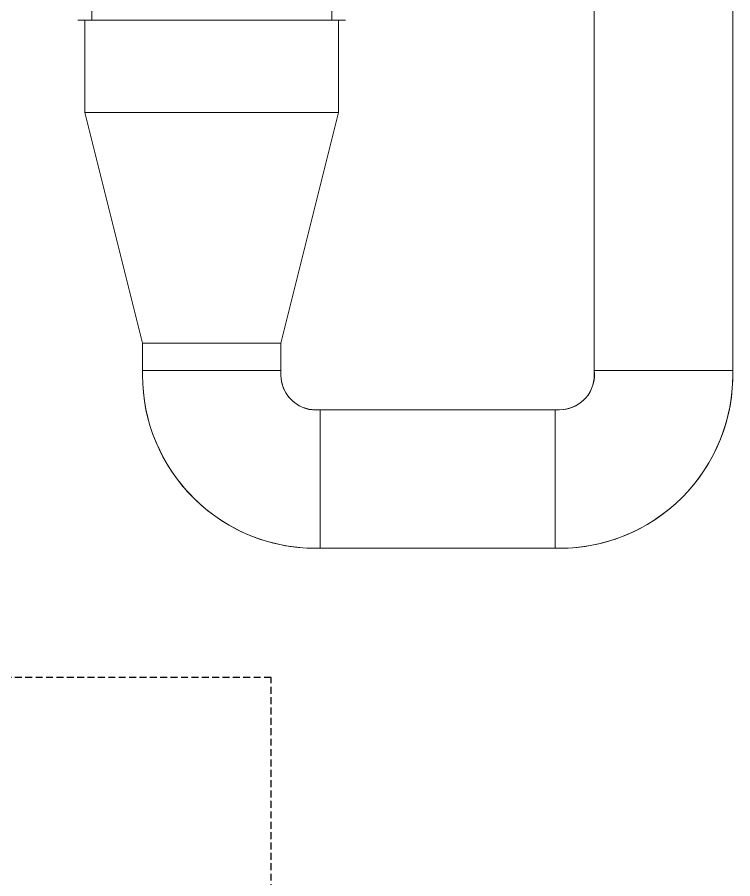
# Model space of a CAD drawing. Extents: x -3709 to 34975, y -230 to 8245.
# Drawn here: x 24220.3 to 24375.3, y 3069.9 to 3256.5 of the extents above; entities that cross this region are included whole.
import ezdxf

# ---------------------------------------------------------------- set-up
doc = ezdxf.new("R2010")
doc.units = 0
doc.linetypes.add('DASHED', pattern=[0.75, 0.5, -0.25])
doc.layers.get('0').update_dxf_attribs({"color": 9, "lineweight": 9})
doc.layers.add('06D', color=9, linetype='Continuous', lineweight=9)
doc.layers.add('40', color=9, linetype='Continuous', lineweight=9)

# ---------------------------------------------------------------- blocks, each defined once
blk = doc.blocks.new('p-2.mekanik_cihaz')
for p, q in [((2895.59, -596.6), (2837.59, -596.6)), ((2839.09, -596.6), (2839.09, -616.6)), ((2894.09, -596.6), (2894.09, -616.6)), ((2839.09, -616.6), (2894.09, -616.6)), ((2851.59, -666.6), (2839.09, -616.6)), ((2881.59, -666.6), (2894.09, -616.6)), ((2851.59, -666.6), (2881.59, -666.6))]:
    blk.add_line(p, q)
at = {"linetype": 'DASHED', "lineweight": -3, "ltscale": 3}
for p, q in [((2879.44, -739), (2777.44, -739)), ((2879.44, -1440), (2879.44, -739))]:
    blk.add_line(p, q, dxfattribs=at)
for points in [[(2949.49, -452.44), (2949.49, -672.5), (2979.49, -672.5), (2979.49, -452.44)], [(2892.59, -596.6), (2892.59, -583.6), (2840.59, -583.6), (2840.59, -596.6), (2892.59, -596.6)], [(2881.59, -672.5), (2881.59, -666.6), (2851.59, -666.6), (2851.59, -672.5)], [(2940.99, -681), (2890.09, -681), (2890.09, -711), (2940.99, -711)]]:
    blk.add_lwpolyline(points, close=True)
for points in [[(2890.09, -681), (2889.09, -681, -0.414214), (2881.59, -673.5), (2881.59, -672.5), (2851.59, -672.5), (2851.59, -673.5, 0.414214), (2889.09, -711), (2890.09, -711)], [(2940.99, -681), (2941.99, -681, 0.414214), (2949.49, -673.5), (2949.49, -672.5), (2979.49, -672.5), (2979.49, -673.5, -0.414214), (2941.99, -711), (2940.99, -711)]]:
    blk.add_lwpolyline(points, format="xyb", close=True)
at = {"layer": '40'}
for points in [[(2840.59, -586.1), (2840.59, -596.6), (2839.09, -596.6), (2839.09, -616.6), (2851.59, -666.6), (2851.59, -673.5, 0.4218), (2890.09, -711), (2940.99, -711, 0.429429), (2979.49, -672.5), (2979.49, -452.44, 0.4218)], [(2949.49, -451.44), (2949.49, -672.5, -0.448228), (2941.99, -681), (2890.09, -681, -0.448228), (2881.59, -673.5), (2881.59, -666.6), (2894.09, -616.6), (2894.09, -596.6), (2892.59, -596.6), (2892.59, -586.1)]]:
    blk.add_lwpolyline(points, format="xyb", dxfattribs=at)

msp = doc.modelspace()

# ---------------------------------------------------------------- block references
at = {"layer": '06D'}
msp.add_blockref('p-2.mekanik_cihaz', (21395.84, 3852.5), dxfattribs=at)

doc.saveas('drawing.dxf')
